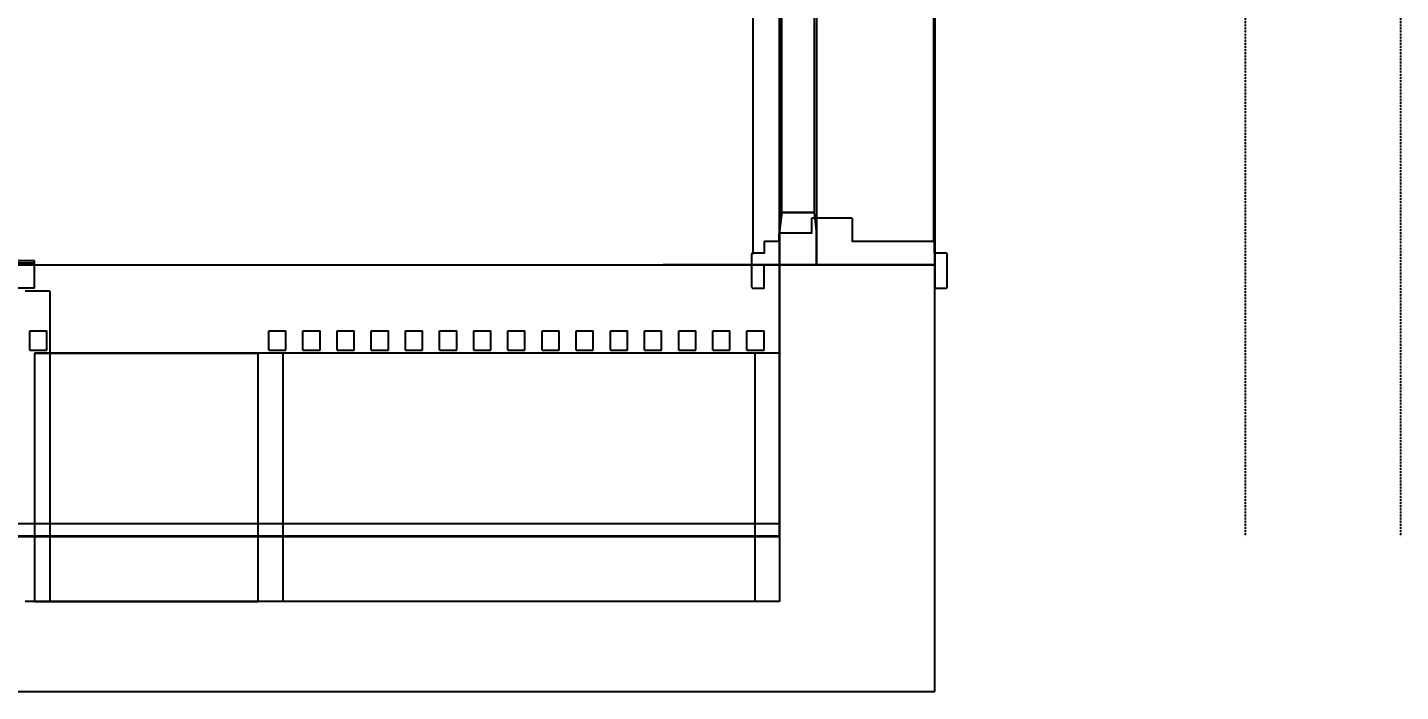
# Model space of a CAD drawing. Extents: x 11992 to 29481, y -6727 to 6811.
# Drawn here: x 24031 to 25800, y -1169 to -314 of the extents above; entities that cross this region are included whole.
import ezdxf

# ---------------------------------------------------------------- set-up
doc = ezdxf.new("R2010")
doc.units = 0
doc.header["$MEASUREMENT"] = 0
doc.linetypes.add('DASHED', pattern=[19.05, 12.7, -6.35])
doc.layers.get('0').update_dxf_attribs({"color": 8, "linetype": 'CONTINUOUS'})
for name, color, linetype in [('DQ-BEAM-DASH', 8, 'DASHED'), ('FF-DOOR【门套】', 8, 'CONTINUOUS'), ('RC-FIN', 8, 'CONTINUOUS'), ('WALL', 8, 'CONTINUOUS')]:
    doc.layers.add(name, color=color, linetype=linetype)

# ---------------------------------------------------------------- blocks, each defined once
blk = doc.blocks.new('MB-B')
at = {"layer": 'DQ-BEAM-DASH', "ltscale": 0.01}
for p, q in [((-4500, 5100), (-4500, 3400)), ((-4300, 5100), (-4300, 3400))]:
    blk.add_line(p, q, dxfattribs=at)

msp = doc.modelspace()

# ---------------------------------------------------------------- linework, layer by layer
for p, q in [((24999.6, -619.4, -40.4), (24999.6, 3630.6, -40.4)), ((24999.6, -969.4, 559.6), (24999.6, 730.6, 559.6)), ((24999.6, -969.4, 329.6), (24999.6, 730.6, 329.6)), ((24999.6, -969.4, 559.6), (24999.6, 730.6, 559.6)), ((24999.6, 730.6, -2440.4), (24999.6, -969.4, -2440.4)), ((24999.6, 730.6, -2440.4), (24999.6, -969.4, -2440.4)), ((24999.6, 730.6, -2640.4), (24999.6, -969.4, -2640.4)), ((24999.6, -969.4, -2440.4), (24999.6, 730.5, -2440.4)), ((25199.6, -1169.4, 559.6), (25199.6, 530.6, 559.6)), ((25199.6, -1169.4, -2440.4), (25199.6, 530.6, -2440.4)), ((25199.6, -1169.4, -2440.4), (25199.6, 530.6, -2440.4)), ((25199.6, -1169.4, -2640.4), (25199.6, 530.6, -2640.4)), ((24999.6, 480.6, -40.4), (24999.6, -619.4, -40.4)), ((24999.6, 480.6, -2440.4), (24999.6, -619.4, -2440.4)), ((24999.6, 480.6, -40.4), (24999.6, -619.4, -40.4)), ((25047.2, 480.6, -40.4), (25047.2, -619.4, -40.4)), ((25199.6, 480.6, -2440.4), (25199.6, -619.4, -2440.4)), ((25199.6, 480.6, -40.4), (25199.6, -619.4, -40.4)), ((24999.6, 437.4, -82.5), (24999.6, -576.2, -82.5)), ((25047.2, 436.8, -83.1), (25047.2, -575.6, -83.1)), ((25002.3, -552.2, -105.9), (25002.3, 413.4, -105.9)), ((25002.3, -552.2, -2440.4), (25002.3, 413.4, -2440.4)), ((25002.3, -552.2, -105.9), (25002.3, 413.4, -105.9)), ((25044.5, -552.2, -105.9), (25044.5, 413.4, -105.9)), ((25044.5, -552.2, -105.9), (25044.5, 413.4, -105.9)), ((25044.5, -552.2, -2440.4), (25044.5, 413.4, -2440.4)), ((24999.6, -576.2, -82.5), (25002.3, -552.2, -105.9)), ((25002.3, -552.2, -2440.4), (24999.6, -576.2, -2440.4)), ((25044.5, -552.2, -2440.4), (25002.3, -552.2, -2440.4)), ((25044.5, -552.2, -105.9), (25002.3, -552.2, -105.9)), ((25002.3, -552.2, -105.9), (25044.5, -552.2, -105.9)), ((25002.3, -552.2, -105.9), (25002.3, -552.2, -2440.4)), ((25002.3, -552.2, -2440.4), (25002.3, -552.2, -105.9)), ((25002.3, -552.2, -105.9), (25044.5, -552.2, -105.9)), ((25002.3, -552.2, -2440.4), (25044.5, -552.2, -2440.4)), ((25044.5, -552.2, -105.9), (25044.5, -552.2, -2440.4)), ((25047.2, -575.6, -83.1), (25044.5, -552.2, -105.9)), ((25047.2, -575.6, -83.1), (25044.5, -552.2, -105.9)), ((25047.2, -575.6, -2440.4), (25044.5, -552.2, -2440.4)), ((25044.5, -552.2, -2440.4), (25044.5, -552.2, -105.9)), ((24999.6, -619.4, -2440.4), (24999.6, -576.2, -2440.4)), ((24999.6, -576.2, -82.5), (24999.6, -576.2, -2440.4)), ((24999.6, -619.4, -40.4), (24999.6, -576.2, -82.5)), ((25047.2, -575.6, -83.1), (25047.2, -575.6, -2440.4)), ((25047.2, -619.4, -40.4), (25047.2, -575.6, -83.1)), ((25047.2, -619.4, -2440.4), (25047.2, -575.6, -2440.4)), ((21807.6, -617.4, -2000.4), (24039.6, -617.4, -2000.4)), ((24039.6, -617.4, -2376.4), (21807.6, -617.4, -2376.4)), ((24039.6, -614.4, -840.4), (23407.6, -614.4, -840.4)), ((24039.6, -614.4, -80.4), (23407.6, -614.4, -80.4)), ((24039.6, -614.4, -80.4), (24039.6, -614.4, -840.4)), ((24039.6, -649.4, -840.4), (24039.6, -614.4, -840.4)), ((24039.6, -649.4, -80.4), (24039.6, -614.4, -80.4)), ((24039.6, -617.4, -2000.4), (24039.6, -617.4, -2376.4)), ((24039.6, -649.4, -2376.4), (24039.6, -617.4, -2376.4)), ((24039.6, -649.4, -2000.4), (24039.6, -617.4, -2000.4)), ((21679.6, -619.4, -40.4), (24999.6, -619.4, -40.4)), ((21679.6, -619.4, 329.6), (24999.6, -619.4, 329.6)), ((24849.6, -619.4, -40.4), (24849.6, -619.4, 329.6)), ((24999.6, -619.4, -40.4), (24849.6, -619.4, -40.4)), ((24999.6, -619.4, -40.4), (24999.6, -619.4, 329.6)), ((24999.6, -969.4, 329.6), (24999.6, -619.4, 329.6)), ((24999.6, -969.4, -40.4), (24999.6, -619.4, -40.4)), ((24999.6, -619.4, -40.4), (24999.6, -619.4, -2440.4)), ((24999.6, -619.4, -2440.4), (25047.2, -619.4, -2440.4)), ((24999.6, -619.4, -40.4), (25047.2, -619.4, -40.4)), ((24999.6, -619.4, -40.4), (25199.6, -619.4, -40.4)), ((24999.6, -969.4, -2440.4), (24999.6, -619.4, -2440.4)), ((24999.6, -619.4, -2440.4), (24999.6, -619.4, -40.4)), ((25199.6, -619.4, -2440.4), (24999.6, -619.4, -2440.4)), ((25047.2, -619.4, -40.4), (25047.2, -619.4, -2440.4)), ((25199.6, -1169.4, -2440.4), (25199.6, -619.4, -2440.4)), ((25199.6, -619.4, -2440.4), (25199.6, -619.4, -40.4)), ((24039.6, -649.4, -2000.4), (21807.6, -649.4, -2000.4)), ((24039.6, -649.4, -2376.4), (21807.6, -649.4, -2376.4)), ((24039.6, -649.4, -840.4), (23407.6, -649.4, -840.4)), ((24039.6, -649.4, -80.4), (23407.6, -649.4, -80.4)), ((24059.6, -653.4, -2440.4), (24027.6, -653.4, -2440.4)), ((24059.6, -653.4, -60.4), (24027.6, -653.4, -60.4)), ((24039.6, -649.4, -80.4), (24039.6, -649.4, -840.4)), ((24039.6, -649.4, -2000.4), (24039.6, -649.4, -2376.4)), ((24059.6, -653.4, -60.4), (24059.6, -1053.4, -60.4)), ((24059.6, -653.4, -2440.4), (24059.6, -1053.4, -2440.4)), ((24059.6, -653.4, -60.4), (24059.6, -653.4, -2440.4)), ((24033.6, -704.4, -464.4), (24033.6, -704.4, -1992.4)), ((24033.6, -704.4, -464.4), (24055.6, -704.4, -464.4)), ((24033.6, -704.4, -1992.4), (24055.6, -704.4, -1992.4)), ((24033.6, -729.4, -1992.4), (24033.6, -704.4, -1992.4)), ((24033.6, -729.4, -464.4), (24033.6, -704.4, -464.4)), ((24055.6, -704.4, -464.4), (24055.6, -704.4, -1992.4)), ((24055.6, -729.4, -1992.4), (24055.6, -704.4, -1992.4)), ((24055.6, -729.4, -464.4), (24055.6, -704.4, -464.4)), ((24341.6, -704.4, -464.4), (24341.6, -704.4, -1992.4)), ((24341.6, -704.4, -464.4), (24363.6, -704.4, -464.4)), ((24341.6, -704.4, -1992.4), (24363.6, -704.4, -1992.4)), ((24341.6, -729.4, -1992.4), (24341.6, -704.4, -1992.4)), ((24341.6, -729.4, -464.4), (24341.6, -704.4, -464.4)), ((24363.6, -704.4, -464.4), (24363.6, -704.4, -1992.4)), ((24363.6, -729.4, -1992.4), (24363.6, -704.4, -1992.4)), ((24363.6, -729.4, -464.4), (24363.6, -704.4, -464.4)), ((24385.6, -704.4, -464.4), (24385.6, -704.4, -1992.4)), ((24385.6, -704.4, -464.4), (24407.6, -704.4, -464.4)), ((24385.6, -704.4, -1992.4), (24407.6, -704.4, -1992.4)), ((24385.6, -729.4, -1992.4), (24385.6, -704.4, -1992.4)), ((24385.6, -729.4, -464.4), (24385.6, -704.4, -464.4)), ((24385.6, -704.4, -464.4), (24385.6, -704.4, -1992.4)), ((24385.6, -704.4, -464.4), (24407.6, -704.4, -464.4)), ((24385.6, -704.4, -1992.4), (24407.6, -704.4, -1992.4)), ((24385.6, -729.4, -1992.4), (24385.6, -704.4, -1992.4)), ((24385.6, -729.4, -464.4), (24385.6, -704.4, -464.4)), ((24407.6, -704.4, -464.4), (24407.6, -704.4, -1992.4)), ((24407.6, -729.4, -1992.4), (24407.6, -704.4, -1992.4)), ((24407.6, -729.4, -464.4), (24407.6, -704.4, -464.4)), ((24407.6, -704.4, -464.4), (24407.6, -704.4, -1992.4)), ((24407.6, -729.4, -1992.4), (24407.6, -704.4, -1992.4)), ((24407.6, -729.4, -464.4), (24407.6, -704.4, -464.4)), ((24429.6, -704.4, -464.4), (24429.6, -704.4, -1992.4)), ((24429.6, -704.4, -464.4), (24451.6, -704.4, -464.4)), ((24429.6, -704.4, -1992.4), (24451.6, -704.4, -1992.4)), ((24429.6, -729.4, -1992.4), (24429.6, -704.4, -1992.4)), ((24429.6, -729.4, -464.4), (24429.6, -704.4, -464.4)), ((24429.6, -704.4, -464.4), (24429.6, -704.4, -1992.4)), ((24429.6, -704.4, -464.4), (24451.6, -704.4, -464.4)), ((24429.6, -704.4, -1992.4), (24451.6, -704.4, -1992.4)), ((24429.6, -729.4, -1992.4), (24429.6, -704.4, -1992.4)), ((24429.6, -729.4, -464.4), (24429.6, -704.4, -464.4)), ((24451.6, -704.4, -464.4), (24451.6, -704.4, -1992.4)), ((24451.6, -729.4, -1992.4), (24451.6, -704.4, -1992.4)), ((24451.6, -729.4, -464.4), (24451.6, -704.4, -464.4)), ((24451.6, -704.4, -464.4), (24451.6, -704.4, -1992.4)), ((24451.6, -729.4, -1992.4), (24451.6, -704.4, -1992.4)), ((24451.6, -729.4, -464.4), (24451.6, -704.4, -464.4)), ((24473.6, -704.4, -464.4), (24473.6, -704.4, -1992.4)), ((24473.6, -704.4, -464.4), (24495.6, -704.4, -464.4)), ((24473.6, -704.4, -1992.4), (24495.6, -704.4, -1992.4)), ((24473.6, -729.4, -1992.4), (24473.6, -704.4, -1992.4)), ((24473.6, -729.4, -464.4), (24473.6, -704.4, -464.4)), ((24473.6, -704.4, -464.4), (24473.6, -704.4, -1992.4)), ((24473.6, -704.4, -464.4), (24495.6, -704.4, -464.4)), ((24473.6, -704.4, -1992.4), (24495.6, -704.4, -1992.4)), ((24473.6, -729.4, -1992.4), (24473.6, -704.4, -1992.4)), ((24473.6, -729.4, -464.4), (24473.6, -704.4, -464.4)), ((24495.6, -704.4, -464.4), (24495.6, -704.4, -1992.4)), ((24495.6, -729.4, -1992.4), (24495.6, -704.4, -1992.4)), ((24495.6, -729.4, -464.4), (24495.6, -704.4, -464.4)), ((24495.6, -704.4, -464.4), (24495.6, -704.4, -1992.4)), ((24495.6, -729.4, -1992.4), (24495.6, -704.4, -1992.4)), ((24495.6, -729.4, -464.4), (24495.6, -704.4, -464.4)), ((24517.6, -704.4, -464.4), (24517.6, -704.4, -1992.4)), ((24517.6, -704.4, -464.4), (24539.6, -704.4, -464.4)), ((24517.6, -704.4, -1992.4), (24539.6, -704.4, -1992.4)), ((24517.6, -729.4, -1992.4), (24517.6, -704.4, -1992.4)), ((24517.6, -729.4, -464.4), (24517.6, -704.4, -464.4)), ((24517.6, -704.4, -464.4), (24517.6, -704.4, -1992.4)), ((24517.6, -704.4, -464.4), (24539.6, -704.4, -464.4)), ((24517.6, -704.4, -1992.4), (24539.6, -704.4, -1992.4)), ((24517.6, -729.4, -1992.4), (24517.6, -704.4, -1992.4)), ((24517.6, -729.4, -464.4), (24517.6, -704.4, -464.4)), ((24539.6, -704.4, -464.4), (24539.6, -704.4, -1992.4)), ((24539.6, -729.4, -1992.4), (24539.6, -704.4, -1992.4)), ((24539.6, -729.4, -464.4), (24539.6, -704.4, -464.4)), ((24539.6, -704.4, -464.4), (24539.6, -704.4, -1992.4)), ((24539.6, -729.4, -1992.4), (24539.6, -704.4, -1992.4)), ((24539.6, -729.4, -464.4), (24539.6, -704.4, -464.4)), ((24561.6, -704.4, -464.4), (24561.6, -704.4, -1992.4)), ((24561.6, -704.4, -464.4), (24583.6, -704.4, -464.4)), ((24561.6, -704.4, -1992.4), (24583.6, -704.4, -1992.4)), ((24561.6, -729.4, -1992.4), (24561.6, -704.4, -1992.4)), ((24561.6, -729.4, -464.4), (24561.6, -704.4, -464.4)), ((24561.6, -704.4, -464.4), (24561.6, -704.4, -1992.4)), ((24561.6, -704.4, -464.4), (24583.6, -704.4, -464.4)), ((24561.6, -704.4, -1992.4), (24583.6, -704.4, -1992.4)), ((24561.6, -729.4, -1992.4), (24561.6, -704.4, -1992.4)), ((24561.6, -729.4, -464.4), (24561.6, -704.4, -464.4)), ((24583.6, -704.4, -464.4), (24583.6, -704.4, -1992.4)), ((24583.6, -729.4, -1992.4), (24583.6, -704.4, -1992.4)), ((24583.6, -729.4, -464.4), (24583.6, -704.4, -464.4)), ((24583.6, -704.4, -464.4), (24583.6, -704.4, -1992.4)), ((24583.6, -729.4, -1992.4), (24583.6, -704.4, -1992.4)), ((24583.6, -729.4, -464.4), (24583.6, -704.4, -464.4)), ((24605.6, -704.4, -464.4), (24605.6, -704.4, -1992.4)), ((24605.6, -704.4, -464.4), (24627.6, -704.4, -464.4)), ((24605.6, -704.4, -1992.4), (24627.6, -704.4, -1992.4)), ((24605.6, -729.4, -1992.4), (24605.6, -704.4, -1992.4)), ((24605.6, -729.4, -464.4), (24605.6, -704.4, -464.4)), ((24605.6, -704.4, -464.4), (24605.6, -704.4, -1992.4)), ((24605.6, -704.4, -464.4), (24627.6, -704.4, -464.4)), ((24605.6, -704.4, -1992.4), (24627.6, -704.4, -1992.4)), ((24605.6, -729.4, -1992.4), (24605.6, -704.4, -1992.4)), ((24605.6, -729.4, -464.4), (24605.6, -704.4, -464.4)), ((24627.6, -704.4, -464.4), (24627.6, -704.4, -1992.4)), ((24627.6, -729.4, -1992.4), (24627.6, -704.4, -1992.4)), ((24627.6, -729.4, -464.4), (24627.6, -704.4, -464.4)), ((24627.6, -704.4, -464.4), (24627.6, -704.4, -1992.4)), ((24627.6, -729.4, -1992.4), (24627.6, -704.4, -1992.4)), ((24627.6, -729.4, -464.4), (24627.6, -704.4, -464.4)), ((24649.6, -704.4, -464.4), (24649.6, -704.4, -1992.4)), ((24649.6, -704.4, -464.4), (24671.6, -704.4, -464.4)), ((24649.6, -704.4, -1992.4), (24671.6, -704.4, -1992.4)), ((24649.6, -729.4, -1992.4), (24649.6, -704.4, -1992.4)), ((24649.6, -729.4, -464.4), (24649.6, -704.4, -464.4)), ((24649.6, -704.4, -464.4), (24649.6, -704.4, -1992.4)), ((24649.6, -704.4, -464.4), (24671.6, -704.4, -464.4)), ((24649.6, -704.4, -1992.4), (24671.6, -704.4, -1992.4)), ((24649.6, -729.4, -1992.4), (24649.6, -704.4, -1992.4)), ((24649.6, -729.4, -464.4), (24649.6, -704.4, -464.4)), ((24671.6, -704.4, -464.4), (24671.6, -704.4, -1992.4)), ((24671.6, -729.4, -1992.4), (24671.6, -704.4, -1992.4)), ((24671.6, -729.4, -464.4), (24671.6, -704.4, -464.4)), ((24671.6, -704.4, -464.4), (24671.6, -704.4, -1992.4)), ((24671.6, -729.4, -1992.4), (24671.6, -704.4, -1992.4)), ((24671.6, -729.4, -464.4), (24671.6, -704.4, -464.4)), ((24693.6, -704.4, -464.4), (24693.6, -704.4, -1992.4)), ((24693.6, -704.4, -464.4), (24715.6, -704.4, -464.4)), ((24693.6, -704.4, -1992.4), (24715.6, -704.4, -1992.4)), ((24693.6, -729.4, -1992.4), (24693.6, -704.4, -1992.4)), ((24693.6, -729.4, -464.4), (24693.6, -704.4, -464.4)), ((24693.6, -704.4, -464.4), (24693.6, -704.4, -1992.4)), ((24693.6, -704.4, -464.4), (24715.6, -704.4, -464.4)), ((24693.6, -704.4, -1992.4), (24715.6, -704.4, -1992.4)), ((24693.6, -729.4, -1992.4), (24693.6, -704.4, -1992.4)), ((24693.6, -729.4, -464.4), (24693.6, -704.4, -464.4)), ((24715.6, -704.4, -464.4), (24715.6, -704.4, -1992.4)), ((24715.6, -729.4, -1992.4), (24715.6, -704.4, -1992.4)), ((24715.6, -729.4, -464.4), (24715.6, -704.4, -464.4)), ((24715.6, -704.4, -464.4), (24715.6, -704.4, -1992.4)), ((24715.6, -729.4, -1992.4), (24715.6, -704.4, -1992.4)), ((24715.6, -729.4, -464.4), (24715.6, -704.4, -464.4)), ((24737.6, -704.4, -464.4), (24737.6, -704.4, -1992.4)), ((24737.6, -704.4, -464.4), (24759.6, -704.4, -464.4)), ((24737.6, -704.4, -1992.4), (24759.6, -704.4, -1992.4)), ((24737.6, -729.4, -1992.4), (24737.6, -704.4, -1992.4)), ((24737.6, -729.4, -464.4), (24737.6, -704.4, -464.4)), ((24737.6, -704.4, -464.4), (24737.6, -704.4, -1992.4)), ((24737.6, -704.4, -464.4), (24759.6, -704.4, -464.4)), ((24737.6, -704.4, -1992.4), (24759.6, -704.4, -1992.4)), ((24737.6, -729.4, -1992.4), (24737.6, -704.4, -1992.4)), ((24737.6, -729.4, -464.4), (24737.6, -704.4, -464.4)), ((24759.6, -704.4, -464.4), (24759.6, -704.4, -1992.4)), ((24759.6, -729.4, -1992.4), (24759.6, -704.4, -1992.4)), ((24759.6, -729.4, -464.4), (24759.6, -704.4, -464.4)), ((24759.6, -704.4, -464.4), (24759.6, -704.4, -1992.4)), ((24759.6, -729.4, -1992.4), (24759.6, -704.4, -1992.4)), ((24759.6, -729.4, -464.4), (24759.6, -704.4, -464.4)), ((24781.6, -704.4, -464.4), (24781.6, -704.4, -1992.4)), ((24781.6, -704.4, -464.4), (24803.6, -704.4, -464.4)), ((24781.6, -704.4, -1992.4), (24803.6, -704.4, -1992.4)), ((24781.6, -729.4, -1992.4), (24781.6, -704.4, -1992.4)), ((24781.6, -729.4, -464.4), (24781.6, -704.4, -464.4)), ((24781.6, -704.4, -464.4), (24781.6, -704.4, -1992.4)), ((24781.6, -704.4, -464.4), (24803.6, -704.4, -464.4)), ((24781.6, -704.4, -1992.4), (24803.6, -704.4, -1992.4)), ((24781.6, -729.4, -1992.4), (24781.6, -704.4, -1992.4)), ((24781.6, -729.4, -464.4), (24781.6, -704.4, -464.4)), ((24803.6, -704.4, -464.4), (24803.6, -704.4, -1992.4)), ((24803.6, -729.4, -1992.4), (24803.6, -704.4, -1992.4)), ((24803.6, -729.4, -464.4), (24803.6, -704.4, -464.4)), ((24803.6, -704.4, -464.4), (24803.6, -704.4, -1992.4)), ((24803.6, -729.4, -1992.4), (24803.6, -704.4, -1992.4)), ((24803.6, -729.4, -464.4), (24803.6, -704.4, -464.4)), ((24825.6, -704.4, -464.4), (24825.6, -704.4, -1992.4)), ((24825.6, -704.4, -464.4), (24847.6, -704.4, -464.4)), ((24825.6, -704.4, -1992.4), (24847.6, -704.4, -1992.4)), ((24825.6, -729.4, -1992.4), (24825.6, -704.4, -1992.4)), ((24825.6, -729.4, -464.4), (24825.6, -704.4, -464.4)), ((24825.6, -704.4, -464.4), (24825.6, -704.4, -1992.4)), ((24825.6, -704.4, -464.4), (24847.6, -704.4, -464.4)), ((24825.6, -704.4, -1992.4), (24847.6, -704.4, -1992.4)), ((24825.6, -729.4, -1992.4), (24825.6, -704.4, -1992.4)), ((24825.6, -729.4, -464.4), (24825.6, -704.4, -464.4)), ((24847.6, -704.4, -464.4), (24847.6, -704.4, -1992.4)), ((24847.6, -729.4, -1992.4), (24847.6, -704.4, -1992.4)), ((24847.6, -729.4, -464.4), (24847.6, -704.4, -464.4)), ((24847.6, -704.4, -464.4), (24847.6, -704.4, -1992.4)), ((24847.6, -729.4, -1992.4), (24847.6, -704.4, -1992.4)), ((24847.6, -729.4, -464.4), (24847.6, -704.4, -464.4)), ((24869.6, -704.4, -464.4), (24869.6, -704.4, -1992.4)), ((24869.6, -704.4, -464.4), (24891.6, -704.4, -464.4)), ((24869.6, -704.4, -1992.4), (24891.6, -704.4, -1992.4)), ((24869.6, -729.4, -1992.4), (24869.6, -704.4, -1992.4)), ((24869.6, -729.4, -464.4), (24869.6, -704.4, -464.4)), ((24869.6, -704.4, -464.4), (24869.6, -704.4, -1992.4)), ((24869.6, -704.4, -464.4), (24891.6, -704.4, -464.4)), ((24869.6, -704.4, -1992.4), (24891.6, -704.4, -1992.4)), ((24869.6, -729.4, -1992.4), (24869.6, -704.4, -1992.4)), ((24869.6, -729.4, -464.4), (24869.6, -704.4, -464.4)), ((24891.6, -704.4, -464.4), (24891.6, -704.4, -1992.4)), ((24891.6, -729.4, -1992.4), (24891.6, -704.4, -1992.4)), ((24891.6, -729.4, -464.4), (24891.6, -704.4, -464.4)), ((24891.6, -704.4, -464.4), (24891.6, -704.4, -1992.4)), ((24891.6, -729.4, -1992.4), (24891.6, -704.4, -1992.4)), ((24891.6, -729.4, -464.4), (24891.6, -704.4, -464.4)), ((24913.6, -704.4, -464.4), (24913.6, -704.4, -1992.4)), ((24913.6, -704.4, -464.4), (24935.6, -704.4, -464.4)), ((24913.6, -704.4, -1992.4), (24935.6, -704.4, -1992.4)), ((24913.6, -729.4, -1992.4), (24913.6, -704.4, -1992.4)), ((24913.6, -729.4, -464.4), (24913.6, -704.4, -464.4)), ((24913.6, -704.4, -464.4), (24913.6, -704.4, -1992.4)), ((24913.6, -704.4, -464.4), (24935.6, -704.4, -464.4)), ((24913.6, -704.4, -1992.4), (24935.6, -704.4, -1992.4)), ((24913.6, -729.4, -1992.4), (24913.6, -704.4, -1992.4)), ((24913.6, -729.4, -464.4), (24913.6, -704.4, -464.4)), ((24935.6, -704.4, -464.4), (24935.6, -704.4, -1992.4)), ((24935.6, -729.4, -1992.4), (24935.6, -704.4, -1992.4)), ((24935.6, -729.4, -464.4), (24935.6, -704.4, -464.4)), ((24935.6, -704.4, -464.4), (24935.6, -704.4, -1992.4)), ((24935.6, -729.4, -1992.4), (24935.6, -704.4, -1992.4)), ((24935.6, -729.4, -464.4), (24935.6, -704.4, -464.4)), ((24957.6, -704.4, -464.4), (24957.6, -704.4, -1992.4)), ((24957.6, -704.4, -464.4), (24979.6, -704.4, -464.4)), ((24957.6, -704.4, -1992.4), (24979.6, -704.4, -1992.4)), ((24957.6, -729.4, -1992.4), (24957.6, -704.4, -1992.4)), ((24957.6, -729.4, -464.4), (24957.6, -704.4, -464.4)), ((24957.6, -704.4, -464.4), (24957.6, -704.4, -1992.4)), ((24957.6, -704.4, -464.4), (24979.6, -704.4, -464.4)), ((24957.6, -704.4, -1992.4), (24979.6, -704.4, -1992.4)), ((24957.6, -729.4, -1992.4), (24957.6, -704.4, -1992.4)), ((24957.6, -729.4, -464.4), (24957.6, -704.4, -464.4)), ((24979.6, -704.4, -464.4), (24979.6, -704.4, -1992.4)), ((24979.6, -729.4, -1992.4), (24979.6, -704.4, -1992.4)), ((24979.6, -729.4, -464.4), (24979.6, -704.4, -464.4)), ((24979.6, -704.4, -464.4), (24979.6, -704.4, -1992.4)), ((24979.6, -729.4, -1992.4), (24979.6, -704.4, -1992.4)), ((24979.6, -729.4, -464.4), (24979.6, -704.4, -464.4)), ((24033.6, -729.4, -464.4), (24033.6, -729.4, -1992.4)), ((24033.6, -729.4, -464.4), (24055.6, -729.4, -464.4)), ((24033.6, -729.4, -1992.4), (24055.6, -729.4, -1992.4)), ((24039.6, -733.4, -2440.4), (24039.6, -1053.4, -2440.4)), ((24039.6, -733.4, -2364.4), (24039.6, -1053.4, -2364.4)), ((24039.6, -733.4, -2440.4), (24039.6, -733.4, -2364.4)), ((24967.6, -733.4, -2440.4), (24039.6, -733.4, -2440.4)), ((24967.6, -733.4, -2364.4), (24039.6, -733.4, -2364.4)), ((24039.6, -733.4, -1596.4), (24039.6, -1053.4, -1596.4)), ((24039.6, -733.4, -1596.4), (24327.6, -733.4, -1596.4)), ((24039.6, -733.4, -1628.4), (24039.6, -1053.4, -1628.4)), ((24039.6, -733.4, -1628.4), (24327.6, -733.4, -1628.4)), ((24039.6, -733.4, -1596.4), (24039.6, -733.4, -1628.4)), ((24039.6, -733.4, -828.4), (24039.6, -1053.4, -828.4)), ((24039.6, -733.4, -828.4), (24327.6, -733.4, -828.4)), ((24039.6, -733.4, -860.4), (24039.6, -1053.4, -860.4)), ((24039.6, -733.4, -860.4), (24327.6, -733.4, -860.4)), ((24039.6, -733.4, -828.4), (24039.6, -733.4, -860.4)), ((24039.6, -733.4, -60.4), (24039.6, -1053.4, -60.4)), ((24039.6, -733.4, -60.4), (24327.6, -733.4, -60.4)), ((24039.6, -733.4, -92.4), (24039.6, -1053.4, -92.4)), ((24039.6, -733.4, -92.4), (24327.6, -733.4, -92.4)), ((24039.6, -733.4, -60.4), (24039.6, -733.4, -92.4)), ((24039.6, -733.4, -2440.4), (24039.6, -1053.4, -2440.4)), ((24039.6, -733.4, -2364.4), (24039.6, -1053.4, -2364.4)), ((24039.6, -733.4, -2440.4), (24039.6, -733.4, -2364.4)), ((24967.6, -733.4, -2440.4), (24039.6, -733.4, -2440.4)), ((24967.6, -733.4, -2364.4), (24039.6, -733.4, -2364.4)), ((24039.6, -733.4, -1596.4), (24039.6, -1053.4, -1596.4)), ((24039.6, -733.4, -1596.4), (24327.6, -733.4, -1596.4)), ((24039.6, -733.4, -1628.4), (24039.6, -1053.4, -1628.4)), ((24039.6, -733.4, -1628.4), (24327.6, -733.4, -1628.4)), ((24039.6, -733.4, -1596.4), (24039.6, -733.4, -1628.4)), ((24039.6, -733.4, -828.4), (24039.6, -1053.4, -828.4)), ((24039.6, -733.4, -828.4), (24327.6, -733.4, -828.4)), ((24039.6, -733.4, -860.4), (24039.6, -1053.4, -860.4)), ((24039.6, -733.4, -860.4), (24327.6, -733.4, -860.4)), ((24039.6, -733.4, -828.4), (24039.6, -733.4, -860.4)), ((24039.6, -733.4, -60.4), (24039.6, -1053.4, -60.4)), ((24039.6, -733.4, -60.4), (24327.6, -733.4, -60.4)), ((24039.6, -733.4, -92.4), (24039.6, -1053.4, -92.4)), ((24039.6, -733.4, -92.4), (24327.6, -733.4, -92.4)), ((24039.6, -733.4, -60.4), (24039.6, -733.4, -92.4)), ((24055.6, -729.4, -464.4), (24055.6, -729.4, -1992.4)), ((24327.6, -733.4, -60.4), (24327.6, -1053.4, -60.4)), ((24327.6, -733.4, -2364.4), (24327.6, -1053.4, -2364.4)), ((24327.6, -733.4, -60.4), (24327.6, -733.4, -2364.4)), ((24359.6, -733.4, -2364.4), (24327.6, -733.4, -2364.4)), ((24359.6, -733.4, -60.4), (24327.6, -733.4, -60.4)), ((24327.6, -733.4, -1596.4), (24327.6, -1053.4, -1596.4)), ((24327.6, -733.4, -1628.4), (24327.6, -1053.4, -1628.4)), ((24327.6, -733.4, -1596.4), (24327.6, -733.4, -1628.4)), ((24327.6, -733.4, -828.4), (24327.6, -1053.4, -828.4)), ((24327.6, -733.4, -860.4), (24327.6, -1053.4, -860.4)), ((24327.6, -733.4, -828.4), (24327.6, -733.4, -860.4)), ((24327.6, -733.4, -60.4), (24327.6, -1053.4, -60.4)), ((24327.6, -733.4, -92.4), (24327.6, -1053.4, -92.4)), ((24327.6, -733.4, -60.4), (24327.6, -733.4, -92.4)), ((24327.6, -733.4, -60.4), (24327.6, -1053.4, -60.4)), ((24327.6, -733.4, -2364.4), (24327.6, -1053.4, -2364.4)), ((24327.6, -733.4, -60.4), (24327.6, -733.4, -2364.4)), ((24359.6, -733.4, -2364.4), (24327.6, -733.4, -2364.4)), ((24359.6, -733.4, -60.4), (24327.6, -733.4, -60.4)), ((24327.6, -733.4, -1596.4), (24327.6, -1053.4, -1596.4)), ((24327.6, -733.4, -1628.4), (24327.6, -1053.4, -1628.4)), ((24327.6, -733.4, -1596.4), (24327.6, -733.4, -1628.4)), ((24327.6, -733.4, -828.4), (24327.6, -1053.4, -828.4)), ((24327.6, -733.4, -860.4), (24327.6, -1053.4, -860.4)), ((24327.6, -733.4, -828.4), (24327.6, -733.4, -860.4)), ((24327.6, -733.4, -60.4), (24327.6, -1053.4, -60.4)), ((24327.6, -733.4, -92.4), (24327.6, -1053.4, -92.4)), ((24327.6, -733.4, -60.4), (24327.6, -733.4, -92.4)), ((24341.6, -729.4, -464.4), (24341.6, -729.4, -1992.4)), ((24341.6, -729.4, -464.4), (24363.6, -729.4, -464.4)), ((24341.6, -729.4, -1992.4), (24363.6, -729.4, -1992.4)), ((24359.6, -733.4, -60.4), (24359.6, -1053.4, -60.4)), ((24359.6, -733.4, -2364.4), (24359.6, -1053.4, -2364.4)), ((24359.6, -733.4, -60.4), (24359.6, -733.4, -2364.4)), ((24359.6, -733.4, -1980.4), (24359.6, -1053.4, -1980.4)), ((24967.6, -733.4, -1980.4), (24359.6, -733.4, -1980.4)), ((24359.6, -733.4, -2012.4), (24359.6, -1053.4, -2012.4)), ((24967.6, -733.4, -2012.4), (24359.6, -733.4, -2012.4)), ((24359.6, -733.4, -1980.4), (24359.6, -733.4, -2012.4)), ((24359.6, -733.4, -444.4), (24359.6, -1053.4, -444.4)), ((24967.6, -733.4, -444.4), (24359.6, -733.4, -444.4)), ((24359.6, -733.4, -476.4), (24359.6, -1053.4, -476.4)), ((24967.6, -733.4, -476.4), (24359.6, -733.4, -476.4)), ((24359.6, -733.4, -444.4), (24359.6, -733.4, -476.4)), ((24359.6, -733.4, -60.4), (24359.6, -1053.4, -60.4)), ((24967.6, -733.4, -60.4), (24359.6, -733.4, -60.4)), ((24359.6, -733.4, -92.4), (24359.6, -1053.4, -92.4)), ((24967.6, -733.4, -92.4), (24359.6, -733.4, -92.4)), ((24359.6, -733.4, -60.4), (24359.6, -733.4, -92.4)), ((24359.6, -733.4, -60.4), (24359.6, -1053.4, -60.4)), ((24359.6, -733.4, -2364.4), (24359.6, -1053.4, -2364.4)), ((24359.6, -733.4, -60.4), (24359.6, -733.4, -2364.4)), ((24359.6, -733.4, -1980.4), (24359.6, -1053.4, -1980.4)), ((24967.6, -733.4, -1980.4), (24359.6, -733.4, -1980.4)), ((24359.6, -733.4, -2012.4), (24359.6, -1053.4, -2012.4)), ((24967.6, -733.4, -2012.4), (24359.6, -733.4, -2012.4)), ((24359.6, -733.4, -1980.4), (24359.6, -733.4, -2012.4)), ((24359.6, -733.4, -444.4), (24359.6, -1053.4, -444.4)), ((24967.6, -733.4, -444.4), (24359.6, -733.4, -444.4)), ((24359.6, -733.4, -476.4), (24359.6, -1053.4, -476.4)), ((24967.6, -733.4, -476.4), (24359.6, -733.4, -476.4)), ((24359.6, -733.4, -444.4), (24359.6, -733.4, -476.4)), ((24359.6, -733.4, -60.4), (24359.6, -1053.4, -60.4)), ((24967.6, -733.4, -60.4), (24359.6, -733.4, -60.4)), ((24359.6, -733.4, -92.4), (24359.6, -1053.4, -92.4)), ((24967.6, -733.4, -92.4), (24359.6, -733.4, -92.4)), ((24359.6, -733.4, -60.4), (24359.6, -733.4, -92.4)), ((24363.6, -729.4, -464.4), (24363.6, -729.4, -1992.4)), ((24385.6, -729.4, -464.4), (24385.6, -729.4, -1992.4)), ((24385.6, -729.4, -464.4), (24407.6, -729.4, -464.4)), ((24385.6, -729.4, -1992.4), (24407.6, -729.4, -1992.4)), ((24385.6, -729.4, -464.4), (24385.6, -729.4, -1992.4)), ((24385.6, -729.4, -464.4), (24407.6, -729.4, -464.4)), ((24385.6, -729.4, -1992.4), (24407.6, -729.4, -1992.4)), ((24407.6, -729.4, -464.4), (24407.6, -729.4, -1992.4)), ((24407.6, -729.4, -464.4), (24407.6, -729.4, -1992.4)), ((24429.6, -729.4, -464.4), (24429.6, -729.4, -1992.4)), ((24429.6, -729.4, -464.4), (24451.6, -729.4, -464.4)), ((24429.6, -729.4, -1992.4), (24451.6, -729.4, -1992.4)), ((24429.6, -729.4, -464.4), (24429.6, -729.4, -1992.4)), ((24429.6, -729.4, -464.4), (24451.6, -729.4, -464.4)), ((24429.6, -729.4, -1992.4), (24451.6, -729.4, -1992.4)), ((24451.6, -729.4, -464.4), (24451.6, -729.4, -1992.4)), ((24451.6, -729.4, -464.4), (24451.6, -729.4, -1992.4)), ((24473.6, -729.4, -464.4), (24473.6, -729.4, -1992.4)), ((24473.6, -729.4, -464.4), (24495.6, -729.4, -464.4)), ((24473.6, -729.4, -1992.4), (24495.6, -729.4, -1992.4)), ((24473.6, -729.4, -464.4), (24473.6, -729.4, -1992.4)), ((24473.6, -729.4, -464.4), (24495.6, -729.4, -464.4)), ((24473.6, -729.4, -1992.4), (24495.6, -729.4, -1992.4)), ((24495.6, -729.4, -464.4), (24495.6, -729.4, -1992.4)), ((24495.6, -729.4, -464.4), (24495.6, -729.4, -1992.4)), ((24517.6, -729.4, -464.4), (24517.6, -729.4, -1992.4)), ((24517.6, -729.4, -464.4), (24539.6, -729.4, -464.4)), ((24517.6, -729.4, -1992.4), (24539.6, -729.4, -1992.4)), ((24517.6, -729.4, -464.4), (24517.6, -729.4, -1992.4)), ((24517.6, -729.4, -464.4), (24539.6, -729.4, -464.4)), ((24517.6, -729.4, -1992.4), (24539.6, -729.4, -1992.4)), ((24539.6, -729.4, -464.4), (24539.6, -729.4, -1992.4)), ((24539.6, -729.4, -464.4), (24539.6, -729.4, -1992.4)), ((24561.6, -729.4, -464.4), (24561.6, -729.4, -1992.4)), ((24561.6, -729.4, -464.4), (24583.6, -729.4, -464.4)), ((24561.6, -729.4, -1992.4), (24583.6, -729.4, -1992.4)), ((24561.6, -729.4, -464.4), (24561.6, -729.4, -1992.4)), ((24561.6, -729.4, -464.4), (24583.6, -729.4, -464.4)), ((24561.6, -729.4, -1992.4), (24583.6, -729.4, -1992.4)), ((24583.6, -729.4, -464.4), (24583.6, -729.4, -1992.4)), ((24583.6, -729.4, -464.4), (24583.6, -729.4, -1992.4)), ((24605.6, -729.4, -464.4), (24605.6, -729.4, -1992.4)), ((24605.6, -729.4, -464.4), (24627.6, -729.4, -464.4)), ((24605.6, -729.4, -1992.4), (24627.6, -729.4, -1992.4)), ((24605.6, -729.4, -464.4), (24605.6, -729.4, -1992.4)), ((24605.6, -729.4, -464.4), (24627.6, -729.4, -464.4)), ((24605.6, -729.4, -1992.4), (24627.6, -729.4, -1992.4)), ((24627.6, -729.4, -464.4), (24627.6, -729.4, -1992.4)), ((24627.6, -729.4, -464.4), (24627.6, -729.4, -1992.4)), ((24649.6, -729.4, -464.4), (24649.6, -729.4, -1992.4)), ((24649.6, -729.4, -464.4), (24671.6, -729.4, -464.4)), ((24649.6, -729.4, -1992.4), (24671.6, -729.4, -1992.4)), ((24649.6, -729.4, -464.4), (24649.6, -729.4, -1992.4)), ((24649.6, -729.4, -464.4), (24671.6, -729.4, -464.4)), ((24649.6, -729.4, -1992.4), (24671.6, -729.4, -1992.4)), ((24671.6, -729.4, -464.4), (24671.6, -729.4, -1992.4)), ((24671.6, -729.4, -464.4), (24671.6, -729.4, -1992.4)), ((24693.6, -729.4, -464.4), (24693.6, -729.4, -1992.4)), ((24693.6, -729.4, -464.4), (24715.6, -729.4, -464.4)), ((24693.6, -729.4, -1992.4), (24715.6, -729.4, -1992.4)), ((24693.6, -729.4, -464.4), (24693.6, -729.4, -1992.4)), ((24693.6, -729.4, -464.4), (24715.6, -729.4, -464.4)), ((24693.6, -729.4, -1992.4), (24715.6, -729.4, -1992.4)), ((24715.6, -729.4, -464.4), (24715.6, -729.4, -1992.4)), ((24715.6, -729.4, -464.4), (24715.6, -729.4, -1992.4)), ((24737.6, -729.4, -464.4), (24737.6, -729.4, -1992.4)), ((24737.6, -729.4, -464.4), (24759.6, -729.4, -464.4)), ((24737.6, -729.4, -1992.4), (24759.6, -729.4, -1992.4)), ((24737.6, -729.4, -464.4), (24737.6, -729.4, -1992.4)), ((24737.6, -729.4, -464.4), (24759.6, -729.4, -464.4)), ((24737.6, -729.4, -1992.4), (24759.6, -729.4, -1992.4)), ((24759.6, -729.4, -464.4), (24759.6, -729.4, -1992.4)), ((24759.6, -729.4, -464.4), (24759.6, -729.4, -1992.4)), ((24781.6, -729.4, -464.4), (24781.6, -729.4, -1992.4)), ((24781.6, -729.4, -464.4), (24803.6, -729.4, -464.4)), ((24781.6, -729.4, -1992.4), (24803.6, -729.4, -1992.4)), ((24781.6, -729.4, -464.4), (24781.6, -729.4, -1992.4)), ((24781.6, -729.4, -464.4), (24803.6, -729.4, -464.4)), ((24781.6, -729.4, -1992.4), (24803.6, -729.4, -1992.4)), ((24803.6, -729.4, -464.4), (24803.6, -729.4, -1992.4)), ((24803.6, -729.4, -464.4), (24803.6, -729.4, -1992.4)), ((24825.6, -729.4, -464.4), (24825.6, -729.4, -1992.4)), ((24825.6, -729.4, -464.4), (24847.6, -729.4, -464.4)), ((24825.6, -729.4, -1992.4), (24847.6, -729.4, -1992.4)), ((24825.6, -729.4, -464.4), (24825.6, -729.4, -1992.4)), ((24825.6, -729.4, -464.4), (24847.6, -729.4, -464.4)), ((24825.6, -729.4, -1992.4), (24847.6, -729.4, -1992.4)), ((24847.6, -729.4, -464.4), (24847.6, -729.4, -1992.4)), ((24847.6, -729.4, -464.4), (24847.6, -729.4, -1992.4)), ((24869.6, -729.4, -464.4), (24869.6, -729.4, -1992.4)), ((24869.6, -729.4, -464.4), (24891.6, -729.4, -464.4)), ((24869.6, -729.4, -1992.4), (24891.6, -729.4, -1992.4)), ((24869.6, -729.4, -464.4), (24869.6, -729.4, -1992.4)), ((24869.6, -729.4, -464.4), (24891.6, -729.4, -464.4)), ((24869.6, -729.4, -1992.4), (24891.6, -729.4, -1992.4)), ((24891.6, -729.4, -464.4), (24891.6, -729.4, -1992.4)), ((24891.6, -729.4, -464.4), (24891.6, -729.4, -1992.4)), ((24913.6, -729.4, -464.4), (24913.6, -729.4, -1992.4)), ((24913.6, -729.4, -464.4), (24935.6, -729.4, -464.4)), ((24913.6, -729.4, -1992.4), (24935.6, -729.4, -1992.4)), ((24913.6, -729.4, -464.4), (24913.6, -729.4, -1992.4)), ((24913.6, -729.4, -464.4), (24935.6, -729.4, -464.4)), ((24913.6, -729.4, -1992.4), (24935.6, -729.4, -1992.4)), ((24935.6, -729.4, -464.4), (24935.6, -729.4, -1992.4)), ((24935.6, -729.4, -464.4), (24935.6, -729.4, -1992.4)), ((24957.6, -729.4, -464.4), (24957.6, -729.4, -1992.4)), ((24957.6, -729.4, -464.4), (24979.6, -729.4, -464.4)), ((24957.6, -729.4, -1992.4), (24979.6, -729.4, -1992.4)), ((24957.6, -729.4, -464.4), (24957.6, -729.4, -1992.4)), ((24957.6, -729.4, -464.4), (24979.6, -729.4, -464.4)), ((24957.6, -729.4, -1992.4), (24979.6, -729.4, -1992.4)), ((24967.6, -733.4, -60.4), (24967.6, -1053.4, -60.4)), ((24967.6, -733.4, -2440.4), (24967.6, -1053.4, -2440.4)), ((24967.6, -733.4, -60.4), (24967.6, -733.4, -2440.4)), ((24999.6, -733.4, -2440.4), (24967.6, -733.4, -2440.4)), ((24999.6, -733.4, -60.4), (24967.6, -733.4, -60.4)), ((24967.6, -733.4, -2440.4), (24967.6, -1053.4, -2440.4)), ((24967.6, -733.4, -2364.4), (24967.6, -1053.4, -2364.4)), ((24967.6, -733.4, -2440.4), (24967.6, -733.4, -2364.4)), ((24967.6, -733.4, -1980.4), (24967.6, -1053.4, -1980.4)), ((24967.6, -733.4, -2012.4), (24967.6, -1053.4, -2012.4)), ((24967.6, -733.4, -1980.4), (24967.6, -733.4, -2012.4)), ((24967.6, -733.4, -444.4), (24967.6, -1053.4, -444.4)), ((24967.6, -733.4, -476.4), (24967.6, -1053.4, -476.4)), ((24967.6, -733.4, -444.4), (24967.6, -733.4, -476.4)), ((24967.6, -733.4, -60.4), (24967.6, -1053.4, -60.4)), ((24967.6, -733.4, -92.4), (24967.6, -1053.4, -92.4)), ((24967.6, -733.4, -60.4), (24967.6, -733.4, -92.4)), ((24967.6, -733.4, -60.4), (24967.6, -1053.4, -60.4)), ((24967.6, -733.4, -2440.4), (24967.6, -1053.4, -2440.4)), ((24967.6, -733.4, -60.4), (24967.6, -733.4, -2440.4)), ((24999.6, -733.4, -2440.4), (24967.6, -733.4, -2440.4)), ((24999.6, -733.4, -60.4), (24967.6, -733.4, -60.4)), ((24967.6, -733.4, -2440.4), (24967.6, -1053.4, -2440.4)), ((24967.6, -733.4, -2364.4), (24967.6, -1053.4, -2364.4)), ((24967.6, -733.4, -2440.4), (24967.6, -733.4, -2364.4)), ((24967.6, -733.4, -1980.4), (24967.6, -1053.4, -1980.4)), ((24967.6, -733.4, -2012.4), (24967.6, -1053.4, -2012.4)), ((24967.6, -733.4, -1980.4), (24967.6, -733.4, -2012.4)), ((24967.6, -733.4, -444.4), (24967.6, -1053.4, -444.4)), ((24967.6, -733.4, -476.4), (24967.6, -1053.4, -476.4)), ((24967.6, -733.4, -444.4), (24967.6, -733.4, -476.4)), ((24967.6, -733.4, -60.4), (24967.6, -1053.4, -60.4)), ((24967.6, -733.4, -92.4), (24967.6, -1053.4, -92.4)), ((24967.6, -733.4, -60.4), (24967.6, -733.4, -92.4)), ((24979.6, -729.4, -464.4), (24979.6, -729.4, -1992.4)), ((24979.6, -729.4, -464.4), (24979.6, -729.4, -1992.4)), ((24999.6, -733.4, -60.4), (24999.6, -1053.4, -60.4)), ((24999.6, -733.4, -2440.4), (24999.6, -1053.4, -2440.4)), ((24999.6, -733.4, -60.4), (24999.6, -733.4, -2440.4)), ((24999.6, -733.4, -60.4), (24999.6, -1053.4, -60.4)), ((24999.6, -733.4, -2440.4), (24999.6, -1053.4, -2440.4)), ((24999.6, -733.4, -60.4), (24999.6, -733.4, -2440.4)), ((24999.6, -953.4, -2440.4), (21767.6, -953.4, -2440.4)), ((24999.6, -953.4, -60.4), (21767.6, -953.4, -60.4)), ((24999.6, -953.4, -60.4), (24999.6, -953.4, -2440.4)), ((24999.6, -953.4, -2440.4), (24999.6, -969.4, -2440.4)), ((24999.6, -953.4, -60.4), (24999.6, -969.4, -60.4)), ((21679.6, -969.4, -40.4), (24999.6, -969.4, -40.4)), ((24999.6, -969.4, -2440.4), (21767.6, -969.4, -2440.4)), ((24999.6, -969.4, -60.4), (21767.6, -969.4, -60.4)), ((24999.6, -969.4, -2440.4), (22299.6, -969.4, -2440.4)), ((22399.6, -969.4, 559.6), (24999.6, -969.4, 559.6)), ((22399.6, -969.4, 329.6), (24999.6, -969.4, 329.6)), ((22499.6, -969.4, 559.6), (24999.6, -969.4, 559.6)), ((22499.6, -969.4, -2440.4), (24999.6, -969.4, -2440.4)), ((22499.6, -969.4, -2440.4), (24999.6, -969.4, -2440.4)), ((22499.6, -969.4, -2640.4), (24999.6, -969.4, -2640.4)), ((24999.6, -969.4, 559.6), (24999.6, -969.4, 329.6)), ((24999.6, -969.4, -40.4), (24999.6, -969.4, 329.6)), ((24999.6, -969.4, 559.6), (24999.6, -969.4, -2440.4)), ((24999.6, -969.4, -2440.4), (24999.6, -969.4, -2640.4)), ((24999.6, -969.4, -60.4), (24999.6, -969.4, -2440.4)), ((24059.6, -1053.4, -60.4), (24027.6, -1053.4, -60.4)), ((24059.6, -1053.4, -2440.4), (24027.6, -1053.4, -2440.4)), ((24039.6, -1053.4, -2440.4), (24039.6, -1053.4, -2364.4)), ((24967.6, -1053.4, -2440.4), (24039.6, -1053.4, -2440.4)), ((24967.6, -1053.4, -2364.4), (24039.6, -1053.4, -2364.4)), ((24039.6, -1053.4, -1596.4), (24327.6, -1053.4, -1596.4)), ((24039.6, -1053.4, -1628.4), (24327.6, -1053.4, -1628.4)), ((24039.6, -1053.4, -1596.4), (24039.6, -1053.4, -1628.4)), ((24039.6, -1053.4, -828.4), (24327.6, -1053.4, -828.4)), ((24039.6, -1053.4, -860.4), (24327.6, -1053.4, -860.4)), ((24039.6, -1053.4, -828.4), (24039.6, -1053.4, -860.4)), ((24039.6, -1053.4, -60.4), (24327.6, -1053.4, -60.4)), ((24039.6, -1053.4, -92.4), (24327.6, -1053.4, -92.4)), ((24039.6, -1053.4, -60.4), (24039.6, -1053.4, -92.4)), ((24039.6, -1053.4, -2440.4), (24039.6, -1053.4, -2364.4)), ((24967.6, -1053.4, -2440.4), (24039.6, -1053.4, -2440.4)), ((24967.6, -1053.4, -2364.4), (24039.6, -1053.4, -2364.4)), ((24039.6, -1053.4, -1596.4), (24327.6, -1053.4, -1596.4)), ((24039.6, -1053.4, -1628.4), (24327.6, -1053.4, -1628.4)), ((24039.6, -1053.4, -1596.4), (24039.6, -1053.4, -1628.4)), ((24039.6, -1053.4, -828.4), (24327.6, -1053.4, -828.4)), ((24039.6, -1053.4, -860.4), (24327.6, -1053.4, -860.4)), ((24039.6, -1053.4, -828.4), (24039.6, -1053.4, -860.4)), ((24039.6, -1053.4, -60.4), (24327.6, -1053.4, -60.4)), ((24039.6, -1053.4, -92.4), (24327.6, -1053.4, -92.4)), ((24039.6, -1053.4, -60.4), (24039.6, -1053.4, -92.4)), ((24059.6, -1053.4, -60.4), (24059.6, -1053.4, -2440.4)), ((24327.6, -1053.4, -60.4), (24327.6, -1053.4, -2364.4)), ((24359.6, -1053.4, -60.4), (24327.6, -1053.4, -60.4)), ((24359.6, -1053.4, -2364.4), (24327.6, -1053.4, -2364.4)), ((24327.6, -1053.4, -1596.4), (24327.6, -1053.4, -1628.4)), ((24327.6, -1053.4, -828.4), (24327.6, -1053.4, -860.4)), ((24327.6, -1053.4, -60.4), (24327.6, -1053.4, -92.4)), ((24327.6, -1053.4, -60.4), (24327.6, -1053.4, -2364.4)), ((24359.6, -1053.4, -60.4), (24327.6, -1053.4, -60.4)), ((24359.6, -1053.4, -2364.4), (24327.6, -1053.4, -2364.4)), ((24327.6, -1053.4, -1596.4), (24327.6, -1053.4, -1628.4)), ((24327.6, -1053.4, -828.4), (24327.6, -1053.4, -860.4)), ((24327.6, -1053.4, -60.4), (24327.6, -1053.4, -92.4)), ((24359.6, -1053.4, -60.4), (24359.6, -1053.4, -2364.4)), ((24967.6, -1053.4, -1980.4), (24359.6, -1053.4, -1980.4)), ((24967.6, -1053.4, -2012.4), (24359.6, -1053.4, -2012.4)), ((24359.6, -1053.4, -1980.4), (24359.6, -1053.4, -2012.4)), ((24967.6, -1053.4, -444.4), (24359.6, -1053.4, -444.4)), ((24967.6, -1053.4, -476.4), (24359.6, -1053.4, -476.4)), ((24359.6, -1053.4, -444.4), (24359.6, -1053.4, -476.4)), ((24967.6, -1053.4, -60.4), (24359.6, -1053.4, -60.4)), ((24967.6, -1053.4, -92.4), (24359.6, -1053.4, -92.4)), ((24359.6, -1053.4, -60.4), (24359.6, -1053.4, -92.4)), ((24359.6, -1053.4, -60.4), (24359.6, -1053.4, -2364.4)), ((24967.6, -1053.4, -1980.4), (24359.6, -1053.4, -1980.4)), ((24967.6, -1053.4, -2012.4), (24359.6, -1053.4, -2012.4)), ((24359.6, -1053.4, -1980.4), (24359.6, -1053.4, -2012.4)), ((24967.6, -1053.4, -444.4), (24359.6, -1053.4, -444.4)), ((24967.6, -1053.4, -476.4), (24359.6, -1053.4, -476.4)), ((24359.6, -1053.4, -444.4), (24359.6, -1053.4, -476.4)), ((24967.6, -1053.4, -60.4), (24359.6, -1053.4, -60.4)), ((24967.6, -1053.4, -92.4), (24359.6, -1053.4, -92.4)), ((24359.6, -1053.4, -60.4), (24359.6, -1053.4, -92.4)), ((24967.6, -1053.4, -60.4), (24967.6, -1053.4, -2440.4)), ((24999.6, -1053.4, -60.4), (24967.6, -1053.4, -60.4)), ((24999.6, -1053.4, -2440.4), (24967.6, -1053.4, -2440.4)), ((24967.6, -1053.4, -2440.4), (24967.6, -1053.4, -2364.4)), ((24967.6, -1053.4, -1980.4), (24967.6, -1053.4, -2012.4)), ((24967.6, -1053.4, -444.4), (24967.6, -1053.4, -476.4)), ((24967.6, -1053.4, -60.4), (24967.6, -1053.4, -92.4)), ((24967.6, -1053.4, -60.4), (24967.6, -1053.4, -2440.4)), ((24999.6, -1053.4, -60.4), (24967.6, -1053.4, -60.4)), ((24999.6, -1053.4, -2440.4), (24967.6, -1053.4, -2440.4)), ((24967.6, -1053.4, -2440.4), (24967.6, -1053.4, -2364.4)), ((24967.6, -1053.4, -1980.4), (24967.6, -1053.4, -2012.4)), ((24967.6, -1053.4, -444.4), (24967.6, -1053.4, -476.4)), ((24967.6, -1053.4, -60.4), (24967.6, -1053.4, -92.4)), ((24999.6, -1053.4, -60.4), (24999.6, -1053.4, -2440.4)), ((24999.6, -1053.4, -60.4), (24999.6, -1053.4, -2440.4)), ((22499.6, -1169.4, 559.6), (25199.6, -1169.4, 559.6)), ((22499.6, -1169.4, -2440.4), (25199.6, -1169.4, -2440.4)), ((22499.6, -1169.4, -2440.4), (25199.6, -1169.4, -2440.4)), ((22499.6, -1169.4, -2640.4), (25199.6, -1169.4, -2640.4)), ((25199.6, -1169.4, 559.6), (25199.6, -1169.4, -2440.4)), ((25199.6, -1169.4, -2440.4), (25199.6, -1169.4, -2640.4))]:
    msp.add_line(p, q)
at = {"layer": 'FF-DOOR【门套】', "linetype": 'Continuous', "elevation": 0}
msp.add_lwpolyline([(25199.6, -649.5), (25214.4, -649.5, 0.414214), (25215.4, -648.5), (25215.4, -605.5, 0.414214), (25214.4, -604.5), (25199.4, -604.5), (25199.4, -590.5, 0.414214), (25198.4, -589.5), (25093.6, -589.5), (25093.6, -560.5, 0.414658), (25092.6, -559.5, -0.00038), (25041.6, -559.5, 0.414658), (25040.6, -560.5), (25040.6, -578.5), (24999.6, -578.5, 0.414046), (24998.6, -579.5, 0.000143), (24998.6, -589.5), (24980.6, -589.5, 0.414214), (24979.6, -590.5), (24979.6, -604.5), (24965.1, -604.5, 0.414214), (24963.6, -606), (24963.6, -647.5, 0.414214), (24965.6, -649.5), (24979.6, -649.5), (24979.6, -619.5), (25199.6, -619.5)], format="xyb", close=True, dxfattribs=at)
at = {"layer": 'RC-FIN', "linetype": 'ByBlock'}
for p, q in [((24965.1, 467.2), (24965.1, -605.9)), ((25198.4, -590.1), (25198.4, 451.7))]:
    msp.add_line(p, q, dxfattribs=at)
at = {"layer": 'WALL'}
for p, q in [((25199.6, -619.4), (24999.6, -619.4)), ((24999.6, -619.4), (24999.6, -969.5)), ((25199.6, -619.5), (24999.6, -619.5)), ((24999.6, -619.5), (24999.6, -969.5)), ((25199.6, -969.5), (25199.6, -619.4)), ((25199.6, -969.5), (25199.6, -619.5)), ((22299.6, -969.5), (24999.6, -969.5)), ((22399.6, -969.5), (24999.6, -969.5)), ((22499.6, -1169.5), (24999.6, -1169.5))]:
    msp.add_line(p, q, dxfattribs=at)

# ---------------------------------------------------------------- block references
msp.add_blockref('MB-B', (30099.6, -4369.5))

doc.saveas('drawing.dxf')
